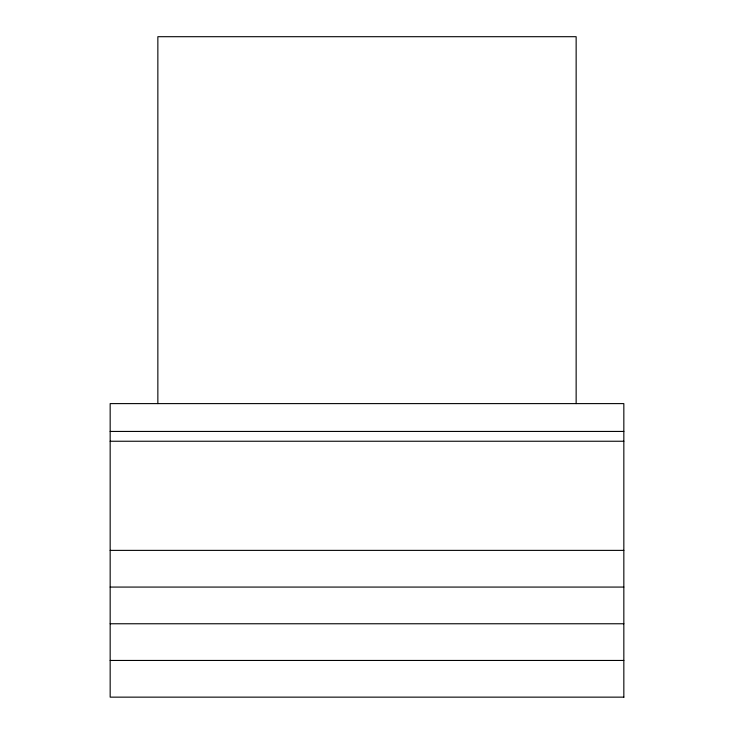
<?xml version="1.0" encoding="UTF-8"?>
<svg xmlns="http://www.w3.org/2000/svg" width="734" height="734" viewBox="0 0 734 734"><rect width="100%" height="100%" fill="white"/><g stroke="black" fill="none" stroke-linecap="round" stroke-linejoin="round"><path stroke-width="1.1" d="M110.164 431.436L623.836 431.436M110.164 441.244L623.836 441.244M110.164 550.381L623.836 550.381M110.164 587.072L623.836 587.072M110.164 623.762L623.836 623.762M110.164 660.453L623.836 660.453M623.836 697.144L110.164 697.144L110.164 403.608L623.836 403.608L623.836 697.3M576.144 403.608L576.144 36.7L157.856 36.7L157.856 403.608"/></g></svg>
